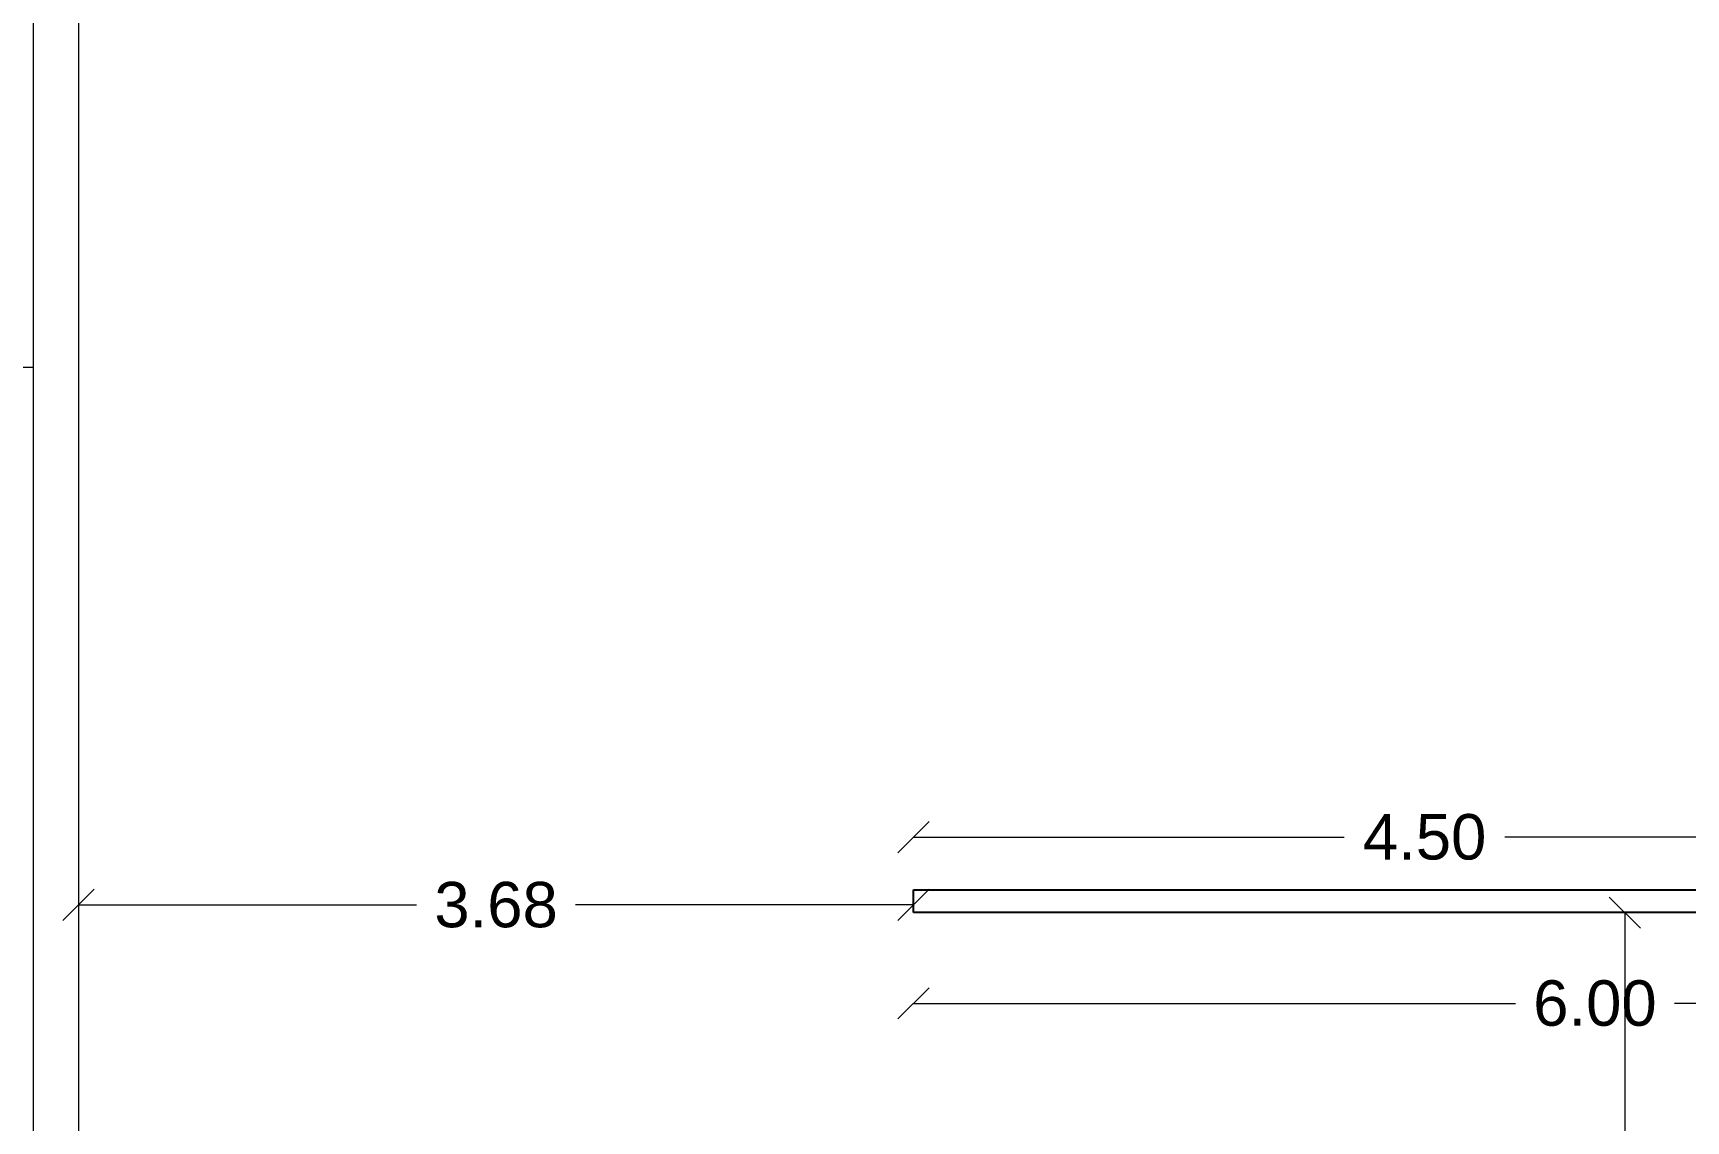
# Model space of a CAD drawing. Header units: metres. Extents: x -355 to 973, y -73 to 238.
# Drawn here: x -304.8 to -297.52, y 106.57 to 111.36 of the extents above; entities that cross this region are included whole.
import ezdxf

# ---------------------------------------------------------------- set-up
doc = ezdxf.new("R2010")
doc.units = ezdxf.units.M
doc.header["$LTSCALE"] = 3
doc.header["$MEASUREMENT"] = 0
doc.linetypes.add('1', pattern=[30, 6, 6, 6, 6, 6])
doc.layers.add('05', color=21, linetype='Continuous', lineweight=5)
doc.styles.get("Standard").update_dxf_attribs({"font": 'arial.ttf'})
doc.dimstyles.new('ahmad', dxfattribs={"dimtxt": 0.2, "dimasz": 0.1375, "dimexe": 0, "dimexo": 0.0625, "dimgap": 0.09, "dimtad": 0, "dimzin": 0, "dimdsep": 46, "dimtxsty": 'Standard', "dimblk": 'OBLIQUE', "dimcen": 0.09, "dimclrd": 245, "dimclrt": 61, "dimadec": 0, "dimazin": 0, "dimtfac": 1, "dimtofl": 0, "dimtmove": 0, "dimatfit": 3, "dimldrblk": 'OBLIQUE', "dimfxl": 0, "dimfxlon": 1, "dimtolj": 1, "dimtzin": 0, "dimlwd": 13, "dimarcsym": 0})

# ---------------------------------------------------------------- blocks, each defined once
blk = doc.blocks.new('_Oblique')
at = {"color": 0, "linetype": 'ByBlock', "lineweight": -2}
blk.add_line((-0.5, -0.5), (0.5, 0.5), dxfattribs=at)
blk = doc.blocks.new('*D656')
at = {"color": 245, "lineweight": 13, "transparency": 16777216}
for p, q in [((-297.7891, 107.4861), (-297.7891, 105.2953)), ((-297.7891, 102.4046), (-297.7891, 104.5954))]:
    blk.add_line(p, q, dxfattribs=at)
at = {"layer": 'Defpoints', "color": 0, "transparency": 16777216}
for p in [(-300.9202, 107.4861), (-300.9202, 102.4046), (-297.7891, 102.4046)]:
    blk.add_point(p, dxfattribs=at)
at = {"color": 245, "lineweight": 13, "transparency": 16777216, "xscale": 0.1375, "yscale": 0.1375, "zscale": 0.1375}
for p, rotation in [((-297.7891, 107.4861), 90), ((-297.7891, 102.4046), 270)]:
    blk.add_blockref('_Oblique', p, dxfattribs=dict(at, rotation=rotation))
at = {"color": 61, "transparency": 16777216, "insert": (-297.7891, 104.9454), "char_height": 0.2, "attachment_point": 5, "rotation": 90}
blk.add_mtext('\\A1;5.08', dxfattribs=at)
blk = doc.blocks.new('*D657')
at = {"color": 245, "lineweight": 13, "transparency": 16777216}
for p, q in [((-304.5968, 107.5202), (-303.1084, 107.5202)), ((-300.9202, 107.5202), (-302.4086, 107.5202))]:
    blk.add_line(p, q, dxfattribs=at)
at = {"layer": 'Defpoints', "color": 0, "transparency": 16777216}
for p in [(-304.5968, 107.5361), (-304.5968, 107.5202), (-300.9202, 107.5361)]:
    blk.add_point(p, dxfattribs=at)
at = {"color": 245, "lineweight": 13, "transparency": 16777216, "xscale": 0.1375, "yscale": 0.1375, "zscale": 0.1375, "rotation": 180}
blk.add_blockref('_Oblique', (-304.5968, 107.5202), dxfattribs=at)
at = {"color": 245, "lineweight": 13, "transparency": 16777216, "xscale": 0.1375, "yscale": 0.1375, "zscale": 0.1375}
blk.add_blockref('_Oblique', (-300.9202, 107.5202), dxfattribs=at)
at = {"color": 61, "transparency": 16777216, "insert": (-302.7585, 107.5202), "char_height": 0.2, "attachment_point": 5}
blk.add_mtext('\\A1;3.68', dxfattribs=at)
blk = doc.blocks.new('*D659')
at = {"color": 245, "lineweight": 13, "transparency": 16777216}
for p, q in [((-300.9202, 107.8187), (-299.0237, 107.8187)), ((-296.4202, 107.8187), (-298.3168, 107.8187))]:
    blk.add_line(p, q, dxfattribs=at)
at = {"layer": 'Defpoints', "color": 0, "transparency": 16777216}
for p in [(-296.4202, 107.8187), (-300.9202, 107.5861), (-296.4202, 107.5861)]:
    blk.add_point(p, dxfattribs=at)
at = {"color": 245, "lineweight": 13, "transparency": 16777216, "xscale": 0.1375, "yscale": 0.1375, "zscale": 0.1375, "rotation": 180}
blk.add_blockref('_Oblique', (-300.9202, 107.8187), dxfattribs=at)
at = {"color": 245, "lineweight": 13, "transparency": 16777216, "xscale": 0.1375, "yscale": 0.1375, "zscale": 0.1375}
blk.add_blockref('_Oblique', (-296.4202, 107.8187), dxfattribs=at)
at = {"color": 61, "transparency": 16777216, "insert": (-298.6702, 107.8187), "char_height": 0.2, "attachment_point": 5}
blk.add_mtext('\\A1;4.50', dxfattribs=at)
blk = doc.blocks.new('*D938')
at = {"color": 245, "lineweight": 13, "transparency": 16777216}
for p, q in [((-300.9202, 107.0867), (-298.2702, 107.0867)), ((-294.9202, 107.0867), (-297.5703, 107.0867))]:
    blk.add_line(p, q, dxfattribs=at)
at = {"layer": 'Defpoints', "color": 0, "transparency": 16777216}
for p in [(-300.9202, 107.4861), (-294.9202, 107.4861), (-294.9202, 107.0867)]:
    blk.add_point(p, dxfattribs=at)
at = {"color": 245, "lineweight": 13, "transparency": 16777216, "xscale": 0.1375, "yscale": 0.1375, "zscale": 0.1375, "rotation": 180}
blk.add_blockref('_Oblique', (-300.9202, 107.0867), dxfattribs=at)
at = {"color": 245, "lineweight": 13, "transparency": 16777216, "xscale": 0.1375, "yscale": 0.1375, "zscale": 0.1375}
blk.add_blockref('_Oblique', (-294.9202, 107.0867), dxfattribs=at)
at = {"color": 61, "transparency": 16777216, "insert": (-297.9202, 107.0867), "char_height": 0.2, "attachment_point": 5}
blk.add_mtext('\\A1;6.00', dxfattribs=at)

msp = doc.modelspace()

# ---------------------------------------------------------------- linework, layer by layer
for p, q in [((-300.9202, 107.4861), (-300.9202, 107.5861)), ((-300.9202, 107.5861), (-296.4202, 107.5861)), ((-296.4202, 107.4861), (-300.9202, 107.4861))]:
    msp.add_line(p, q)
at = {"layer": '05', "color": 0, "linetype": '1'}
msp.add_line((-304.7968, 114.8861), (-304.7968, 97.8861), dxfattribs=at)
at = {"layer": '05', "lineweight": 9}
msp.add_line((-304.7968, 109.8861), (-306.0211, 109.8861), dxfattribs=at)
at = {"layer": '05', "color": 0, "linetype": '1'}
for points in [[(-291.9198, 97.8861), (-291.9198, 114.8861), (-304.7968, 114.8861), (-304.7968, 97.8861)], [(-292.1198, 107.5861), (-292.1198, 114.6861), (-304.5968, 114.6861), (-304.5968, 102.4046)]]:
    msp.add_lwpolyline(points, dxfattribs=at)

# ---------------------------------------------------------------- dimensions: what is measured, and where the dimension line sits
for base, p1, p2, picture, middle in [((-296.4202, 107.8187), (-300.9202, 107.5861), (-296.4202, 107.5861), '*D659', (-298.6702, 107.8187)), ((-304.5968, 107.5202), (-300.9202, 107.5361), (-304.5968, 107.5361), '*D657', (-302.7585, 107.5202)), ((-294.9202, 107.0867), (-300.9202, 107.4861), (-294.9202, 107.4861), '*D938', (-297.9202, 107.0867))]:
    dim = msp.add_linear_dim(base=base, p1=p1, p2=p2, dimstyle='ahmad')
    dim.commit()
    dim.dimension.update_dxf_attribs({"geometry": picture, "text_midpoint": middle})
dim = msp.add_linear_dim(base=(-297.7891, 102.4046), p1=(-300.9202, 107.4861), p2=(-300.9202, 102.4046), angle=90, dimstyle='ahmad')
dim.commit()
dim.dimension.update_dxf_attribs({"geometry": '*D656', "text_midpoint": (-297.7891, 104.9454)})

doc.saveas('drawing.dxf')
